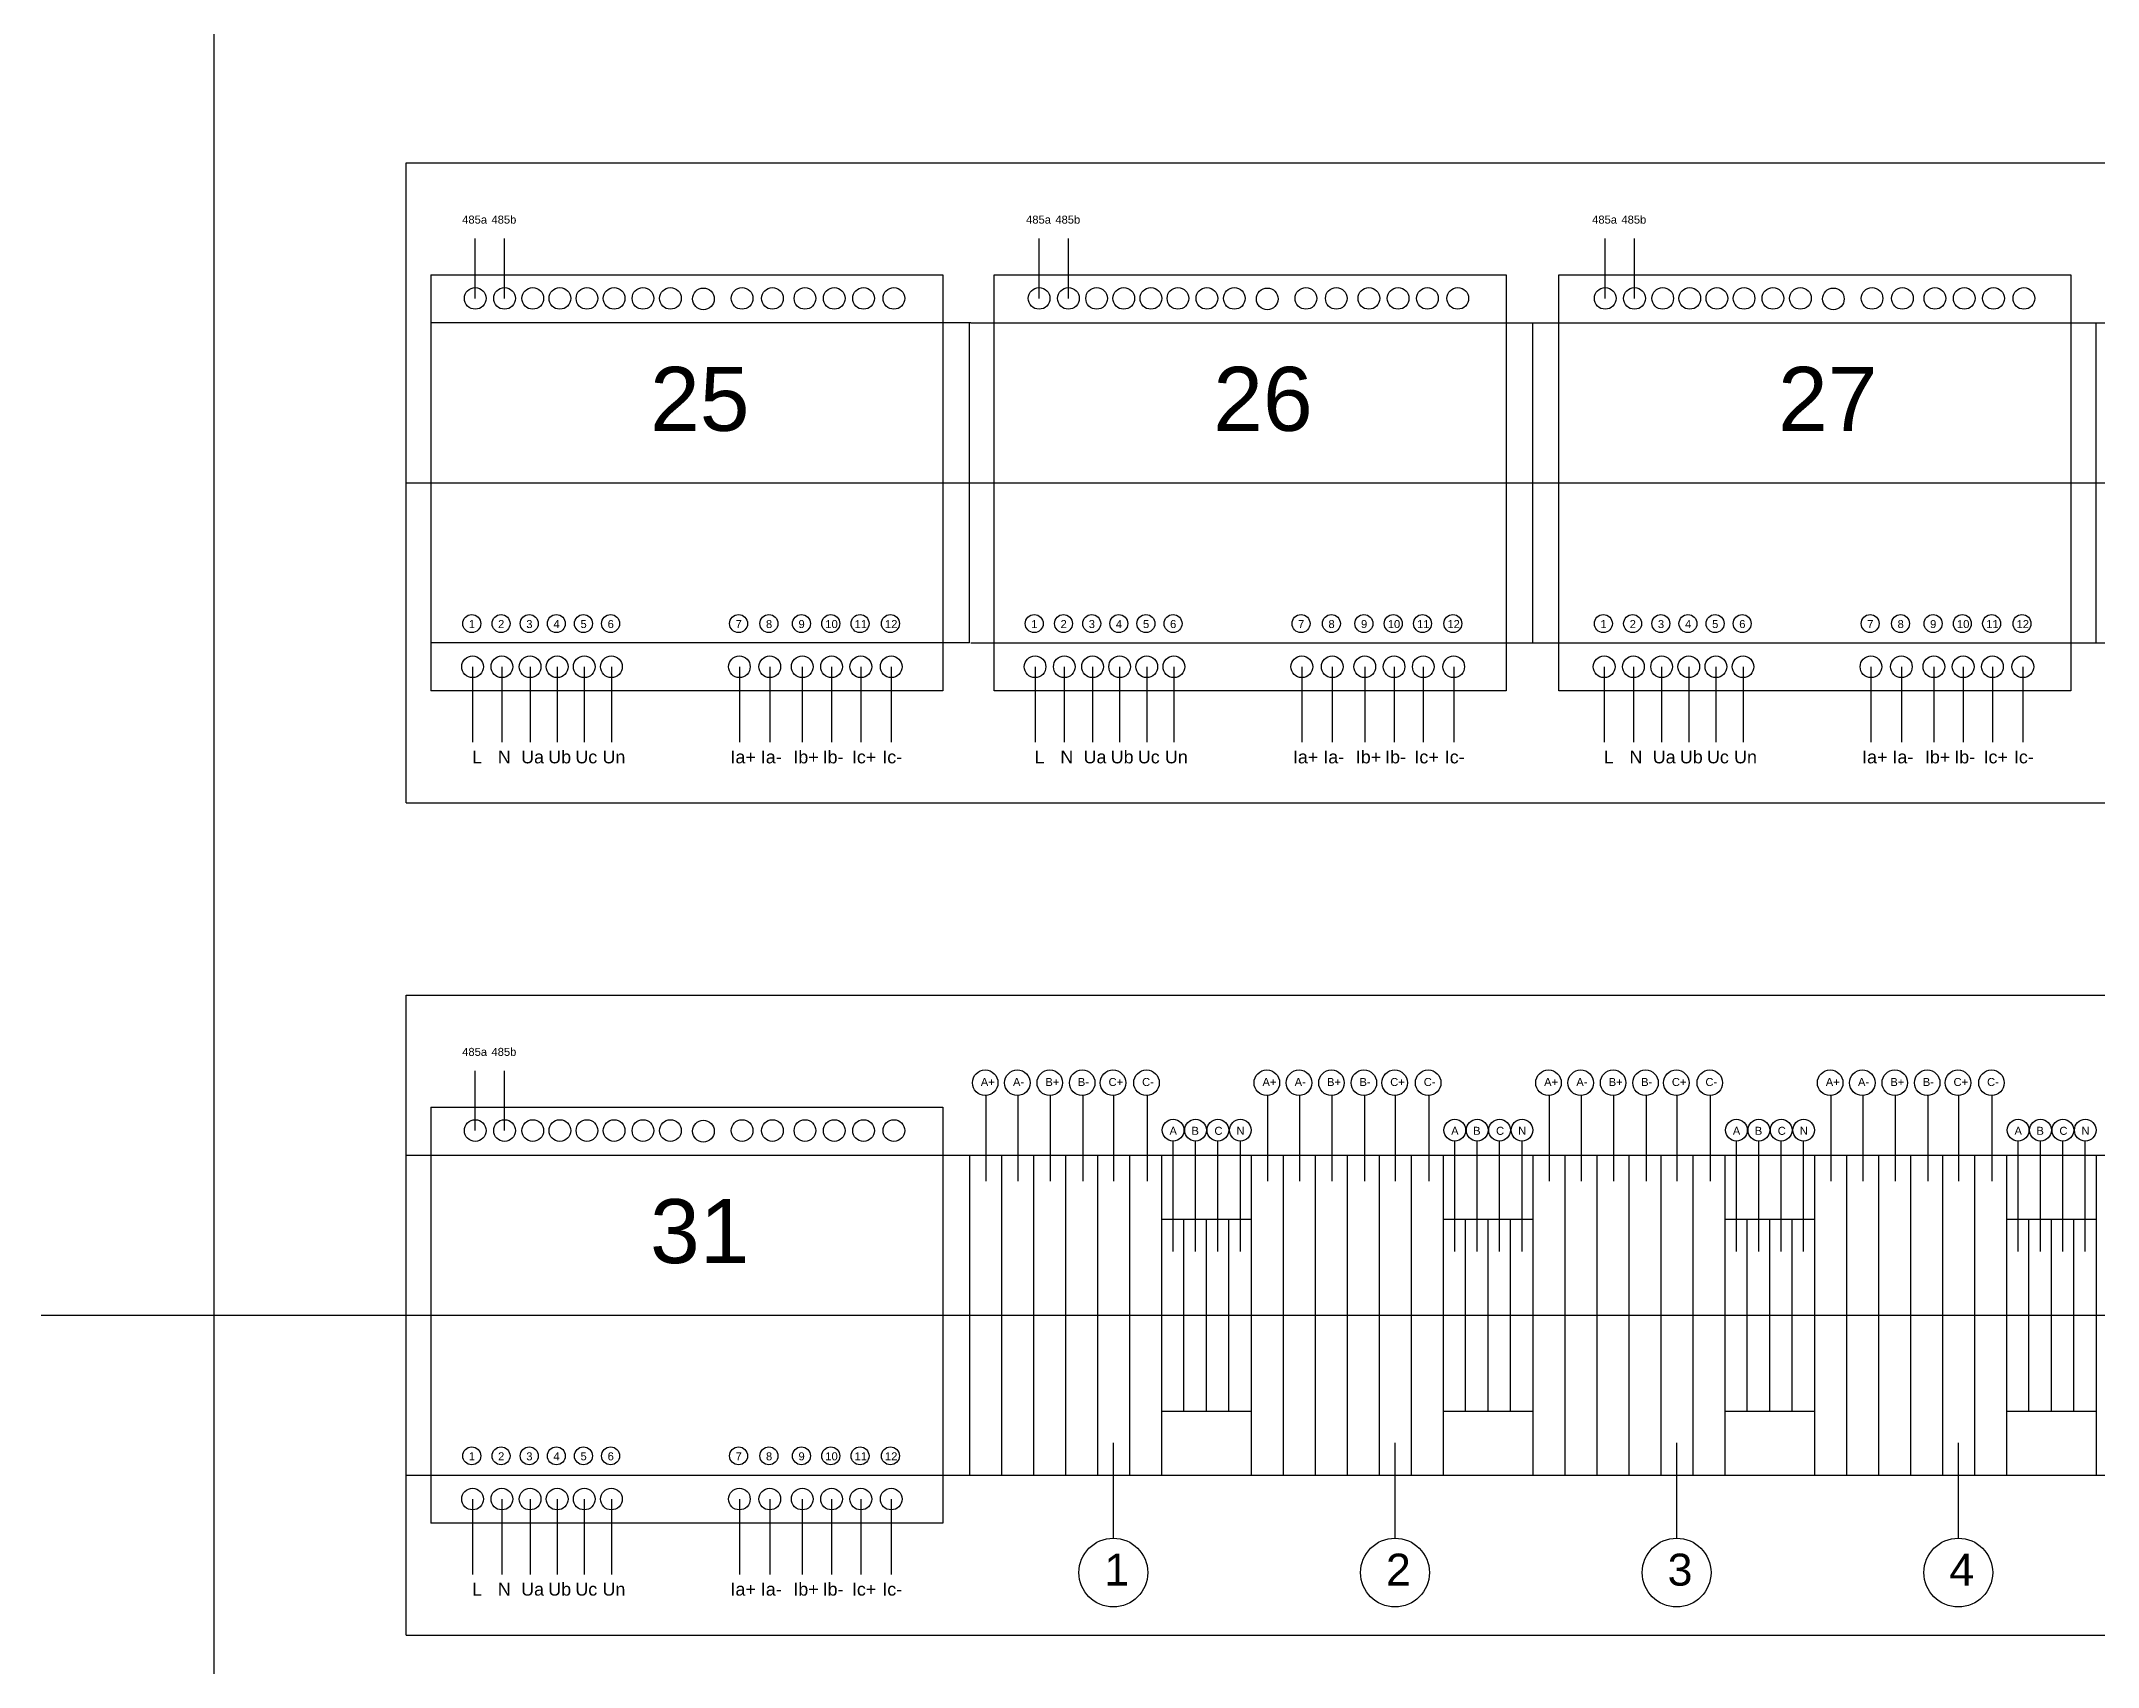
# Model space of a CAD drawing. Header units: millimetres. Extents: x 4250 to 10506, y 600 to 2800.
# Drawn here: x 9164 to 9807, y 1080 to 1588 of the extents above; entities that cross this region are included whole.
import ezdxf

# ---------------------------------------------------------------- set-up
doc = ezdxf.new("R2010")
doc.units = ezdxf.units.MM
doc.styles.get("Standard").update_dxf_attribs({"font": 'arial.ttf'})

msp = doc.modelspace()

# ---------------------------------------------------------------- linework, layer by layer
for p, q in [((9218.16, 599.808), (9218.16, 2799.808)), ((9278.16, 1349.808), (9278.16, 1549.808)), ((9278.16, 1549.808), (10158.16, 1549.808)), ((9299.783, 1507.452), (9299.783, 1526.142)), ((9308.933, 1507.452), (9308.933, 1526.142)), ((9475.962, 1507.452), (9475.962, 1526.142)), ((9485.111, 1507.452), (9485.111, 1526.142)), ((9652.82, 1507.452), (9652.82, 1526.142)), ((9661.969, 1507.452), (9661.969, 1526.142)), ((9285.918, 1514.808), (9445.918, 1514.808)), ((9285.918, 1514.808), (9285.918, 1384.808)), ((9445.918, 1514.808), (9445.918, 1384.808)), ((9461.887, 1384.808), (9461.887, 1514.808)), ((9461.887, 1514.808), (9621.887, 1514.808)), ((9621.887, 1514.808), (9621.887, 1384.808)), ((9638.343, 1384.808), (9638.343, 1514.808)), ((9638.343, 1514.808), (9798.343, 1514.808)), ((9798.343, 1514.808), (9798.343, 1384.808)), ((9454.16, 1399.808), (9454.16, 1499.808)), ((9454.572, 1499.808), (10334.572, 1499.808)), ((9454.572, 1499.808), (10334.572, 1499.808)), ((9630.16, 1399.808), (9630.16, 1499.808)), ((9806.16, 1399.808), (9806.16, 1499.808)), ((9278.16, 1449.808), (10158.16, 1449.808)), ((9454.572, 1399.808), (10334.572, 1399.808)), ((9454.572, 1399.808), (10334.572, 1399.808)), ((9298.943, 1392.362), (9298.943, 1368.782)), ((9308.092, 1392.362), (9308.092, 1368.782)), ((9316.902, 1392.362), (9316.902, 1368.782)), ((9325.374, 1392.362), (9325.374, 1368.782)), ((9333.845, 1392.362), (9333.845, 1368.782)), ((9342.317, 1392.362), (9342.317, 1368.782)), ((9382.302, 1392.362), (9382.302, 1368.782)), ((9391.79, 1392.362), (9391.79, 1368.782)), ((9401.956, 1392.362), (9401.956, 1368.782)), ((9411.105, 1392.362), (9411.105, 1368.782)), ((9420.254, 1392.362), (9420.254, 1368.782)), ((9429.742, 1392.362), (9429.742, 1368.782)), ((9474.677, 1392.362), (9474.677, 1368.782)), ((9483.826, 1392.362), (9483.826, 1368.782)), ((9492.637, 1392.362), (9492.637, 1368.782)), ((9501.108, 1392.362), (9501.108, 1368.782)), ((9509.58, 1392.362), (9509.58, 1368.782)), ((9518.051, 1392.362), (9518.051, 1368.782)), ((9558.036, 1392.362), (9558.036, 1368.782)), ((9567.524, 1392.362), (9567.524, 1368.782)), ((9577.69, 1392.362), (9577.69, 1368.782)), ((9586.839, 1392.362), (9586.839, 1368.782)), ((9595.989, 1392.362), (9595.989, 1368.782)), ((9605.477, 1392.362), (9605.477, 1368.782)), ((9652.496, 1392.362), (9652.496, 1368.782)), ((9661.645, 1392.362), (9661.645, 1368.782)), ((9670.456, 1392.362), (9670.456, 1368.782)), ((9678.927, 1392.362), (9678.927, 1368.782)), ((9687.399, 1392.362), (9687.399, 1368.782)), ((9695.87, 1392.362), (9695.87, 1368.782)), ((9735.855, 1392.362), (9735.855, 1368.782)), ((9745.343, 1392.362), (9745.343, 1368.782)), ((9755.509, 1392.362), (9755.509, 1368.782)), ((9764.658, 1392.362), (9764.658, 1368.782)), ((9773.808, 1392.362), (9773.808, 1368.782)), ((9783.296, 1392.362), (9783.296, 1368.782)), ((9445.918, 1384.808), (9285.918, 1384.808)), ((9621.887, 1384.808), (9461.887, 1384.808)), ((9798.343, 1384.808), (9638.343, 1384.808)), ((9278.16, 1349.808), (10158.16, 1349.808)), ((9278.16, 1089.808), (9278.16, 1289.808)), ((9278.16, 1289.808), (10158.16, 1289.808)), ((9299.783, 1247.452), (9299.783, 1266.142)), ((9308.933, 1247.452), (9308.933, 1266.142)), ((9285.918, 1254.808), (9445.918, 1254.808)), ((9285.918, 1254.808), (9285.918, 1124.808)), ((9445.918, 1254.808), (9445.918, 1124.808)), ((9459.264, 1258.41), (9459.264, 1231.652)), ((9469.324, 1258.41), (9469.324, 1231.652)), ((9479.452, 1258.41), (9479.452, 1231.652)), ((9489.581, 1258.41), (9489.581, 1231.652)), ((9499.184, 1258.41), (9499.184, 1231.652)), ((9509.663, 1258.41), (9509.663, 1231.652)), ((9547.264, 1258.41), (9547.264, 1231.652)), ((9557.324, 1258.41), (9557.324, 1231.652)), ((9567.452, 1258.41), (9567.452, 1231.652)), ((9577.581, 1258.41), (9577.581, 1231.652)), ((9587.184, 1258.41), (9587.184, 1231.652)), ((9597.663, 1258.41), (9597.663, 1231.652)), ((9635.264, 1258.41), (9635.264, 1231.652)), ((9645.324, 1258.41), (9645.324, 1231.652)), ((9655.452, 1258.41), (9655.452, 1231.652)), ((9665.581, 1258.41), (9665.581, 1231.652)), ((9675.184, 1258.41), (9675.184, 1231.652)), ((9685.663, 1258.41), (9685.663, 1231.652)), ((9723.264, 1258.41), (9723.264, 1231.652)), ((9733.324, 1258.41), (9733.324, 1231.652)), ((9743.452, 1258.41), (9743.452, 1231.652)), ((9753.581, 1258.41), (9753.581, 1231.652)), ((9763.184, 1258.41), (9763.184, 1231.652)), ((9773.663, 1258.41), (9773.663, 1231.652)), ((9278.16, 1239.808), (10158.16, 1239.808)), ((9278.16, 1239.808), (10158.16, 1239.808)), ((9464.16, 1239.808), (9464.16, 1139.808)), ((9474.16, 1239.808), (9474.16, 1139.808)), ((9484.16, 1239.808), (9484.16, 1139.808)), ((9494.16, 1239.808), (9494.16, 1139.808)), ((9504.16, 1239.808), (9504.16, 1139.808)), ((9514.16, 1239.808), (9514.16, 1139.808)), ((9552.16, 1239.808), (9552.16, 1139.808)), ((9562.16, 1239.808), (9562.16, 1139.808)), ((9572.16, 1239.808), (9572.16, 1139.808)), ((9582.16, 1239.808), (9582.16, 1139.808)), ((9592.16, 1239.808), (9592.16, 1139.808)), ((9602.16, 1239.808), (9602.16, 1139.808)), ((9640.16, 1239.808), (9640.16, 1139.808)), ((9650.16, 1239.808), (9650.16, 1139.808)), ((9660.16, 1239.808), (9660.16, 1139.808)), ((9670.16, 1239.808), (9670.16, 1139.808)), ((9680.16, 1239.808), (9680.16, 1139.808)), ((9690.16, 1239.808), (9690.16, 1139.808)), ((9728.16, 1239.808), (9728.16, 1139.808)), ((9738.16, 1239.808), (9738.16, 1139.808)), ((9748.16, 1239.808), (9748.16, 1139.808)), ((9758.16, 1239.808), (9758.16, 1139.808)), ((9768.16, 1239.808), (9768.16, 1139.808)), ((9778.16, 1239.808), (9778.16, 1139.808)), ((9778.16, 1239.808), (9778.16, 1139.808)), ((9778.16, 1239.808), (9778.16, 1139.808)), ((9164.149, 1189.808), (10289.554, 1189.808)), ((9278.16, 1139.808), (10158.16, 1139.808)), ((9298.943, 1132.362), (9298.943, 1108.782)), ((9308.092, 1132.362), (9308.092, 1108.782)), ((9316.902, 1132.362), (9316.902, 1108.782)), ((9325.374, 1132.362), (9325.374, 1108.782)), ((9333.845, 1132.362), (9333.845, 1108.782)), ((9342.317, 1132.362), (9342.317, 1108.782)), ((9382.302, 1132.362), (9382.302, 1108.782)), ((9391.79, 1132.362), (9391.79, 1108.782)), ((9401.956, 1132.362), (9401.956, 1108.782)), ((9411.105, 1132.362), (9411.105, 1108.782)), ((9420.254, 1132.362), (9420.254, 1108.782)), ((9429.742, 1132.362), (9429.742, 1108.782)), ((9445.918, 1124.808), (9285.918, 1124.808)), ((9278.16, 1089.808), (10158.16, 1089.808))]:
    msp.add_line(p, q)
at = {"color": 1}
for p, q in [((9454.16, 1239.808), (9454.16, 1139.808)), ((9514.16, 1239.808), (9514.16, 1139.808)), ((9514.16, 1239.808), (9514.16, 1139.808)), ((9542.16, 1239.808), (9542.16, 1139.808)), ((9602.16, 1239.808), (9602.16, 1139.808)), ((9602.16, 1239.808), (9602.16, 1139.808)), ((9630.16, 1239.808), (9630.16, 1139.808)), ((9690.16, 1239.808), (9690.16, 1139.808)), ((9690.16, 1239.808), (9690.16, 1139.808)), ((9718.16, 1239.808), (9718.16, 1139.808)), ((9806.16, 1239.808), (9806.16, 1139.808))]:
    msp.add_line(p, q, dxfattribs=at)
for centre, radius in [((9299.783, 1507.452), 3.389), ((9308.933, 1507.452), 3.389), ((9317.743, 1507.452), 3.389), ((9326.214, 1507.452), 3.389), ((9334.686, 1507.452), 3.389), ((9343.157, 1507.452), 3.389), ((9352.188, 1507.452), 3.389), ((9360.766, 1507.452), 3.389), ((9371.059, 1507.28), 3.389), ((9383.143, 1507.452), 3.389), ((9392.631, 1507.452), 3.389), ((9402.796, 1507.452), 3.389), ((9411.946, 1507.452), 3.389), ((9421.095, 1507.452), 3.389), ((9430.583, 1507.452), 3.389), ((9475.962, 1507.452), 3.389), ((9485.111, 1507.452), 3.389), ((9493.922, 1507.452), 3.389), ((9502.393, 1507.452), 3.389), ((9510.865, 1507.452), 3.389), ((9519.336, 1507.452), 3.389), ((9528.367, 1507.452), 3.389), ((9536.945, 1507.452), 3.389), ((9547.238, 1507.28), 3.389), ((9559.322, 1507.452), 3.389), ((9568.81, 1507.452), 3.389), ((9578.975, 1507.452), 3.389), ((9588.125, 1507.452), 3.389), ((9597.274, 1507.452), 3.389), ((9606.762, 1507.452), 3.389), ((9652.82, 1507.452), 3.389), ((9661.969, 1507.452), 3.389), ((9670.779, 1507.452), 3.389), ((9679.251, 1507.452), 3.389), ((9687.722, 1507.452), 3.389), ((9696.194, 1507.452), 3.389), ((9705.225, 1507.452), 3.389), ((9713.802, 1507.452), 3.389), ((9724.095, 1507.28), 3.389), ((9736.179, 1507.452), 3.389), ((9745.667, 1507.452), 3.389), ((9755.833, 1507.452), 3.389), ((9764.982, 1507.452), 3.389), ((9774.131, 1507.452), 3.389), ((9783.619, 1507.452), 3.389), ((9298.685, 1405.846), 2.807), ((9307.834, 1405.846), 2.807), ((9316.645, 1405.846), 2.807), ((9325.116, 1405.846), 2.807), ((9333.588, 1405.846), 2.807), ((9342.059, 1405.846), 2.807), ((9382.045, 1405.846), 2.807), ((9391.533, 1405.846), 2.807), ((9401.698, 1405.846), 2.807), ((9410.848, 1405.846), 2.807), ((9419.997, 1405.846), 2.807), ((9429.485, 1405.846), 2.807), ((9474.42, 1405.846), 2.807), ((9483.569, 1405.846), 2.807), ((9492.379, 1405.846), 2.807), ((9500.851, 1405.846), 2.807), ((9509.322, 1405.846), 2.807), ((9517.794, 1405.846), 2.807), ((9557.779, 1405.846), 2.807), ((9567.267, 1405.846), 2.807), ((9577.433, 1405.846), 2.807), ((9586.582, 1405.846), 2.807), ((9595.731, 1405.846), 2.807), ((9605.219, 1405.846), 2.807), ((9652.239, 1405.846), 2.807), ((9661.388, 1405.846), 2.807), ((9670.198, 1405.846), 2.807), ((9678.67, 1405.846), 2.807), ((9687.141, 1405.846), 2.807), ((9695.613, 1405.846), 2.807), ((9735.598, 1405.846), 2.807), ((9745.086, 1405.846), 2.807), ((9755.252, 1405.846), 2.807), ((9764.401, 1405.846), 2.807), ((9773.55, 1405.846), 2.807), ((9783.038, 1405.846), 2.807), ((9298.943, 1392.362), 3.389), ((9308.092, 1392.362), 3.389), ((9316.902, 1392.362), 3.389), ((9325.374, 1392.362), 3.389), ((9333.845, 1392.362), 3.389), ((9342.317, 1392.362), 3.389), ((9382.302, 1392.362), 3.389), ((9391.79, 1392.362), 3.389), ((9401.956, 1392.362), 3.389), ((9411.105, 1392.362), 3.389), ((9420.254, 1392.362), 3.389), ((9429.742, 1392.362), 3.389), ((9474.677, 1392.362), 3.389), ((9483.826, 1392.362), 3.389), ((9492.637, 1392.362), 3.389), ((9501.108, 1392.362), 3.389), ((9509.58, 1392.362), 3.389), ((9518.051, 1392.362), 3.389), ((9558.036, 1392.362), 3.389), ((9567.524, 1392.362), 3.389), ((9577.69, 1392.362), 3.389), ((9586.839, 1392.362), 3.389), ((9595.989, 1392.362), 3.389), ((9605.477, 1392.362), 3.389), ((9652.496, 1392.362), 3.389), ((9661.645, 1392.362), 3.389), ((9670.456, 1392.362), 3.389), ((9678.927, 1392.362), 3.389), ((9687.399, 1392.362), 3.389), ((9695.87, 1392.362), 3.389), ((9735.855, 1392.362), 3.389), ((9745.343, 1392.362), 3.389), ((9755.509, 1392.362), 3.389), ((9764.658, 1392.362), 3.389), ((9773.808, 1392.362), 3.389), ((9783.296, 1392.362), 3.389), ((9459.103, 1262.401), 3.991), ((9469.163, 1262.401), 3.991), ((9479.291, 1262.401), 3.991), ((9489.42, 1262.401), 3.991), ((9499.023, 1262.401), 3.991), ((9509.502, 1262.401), 3.991), ((9547.103, 1262.401), 3.991), ((9557.163, 1262.401), 3.991), ((9567.291, 1262.401), 3.991), ((9577.42, 1262.401), 3.991), ((9587.023, 1262.401), 3.991), ((9597.502, 1262.401), 3.991), ((9635.103, 1262.401), 3.991), ((9645.163, 1262.401), 3.991), ((9655.291, 1262.401), 3.991), ((9665.42, 1262.401), 3.991), ((9675.023, 1262.401), 3.991), ((9685.502, 1262.401), 3.991), ((9723.103, 1262.401), 3.991), ((9733.163, 1262.401), 3.991), ((9743.291, 1262.401), 3.991), ((9753.42, 1262.401), 3.991), ((9763.023, 1262.401), 3.991), ((9773.502, 1262.401), 3.991), ((9299.783, 1247.452), 3.389), ((9308.933, 1247.452), 3.389), ((9317.743, 1247.452), 3.389), ((9326.214, 1247.452), 3.389), ((9334.686, 1247.452), 3.389), ((9343.157, 1247.452), 3.389), ((9352.188, 1247.452), 3.389), ((9360.766, 1247.452), 3.389), ((9371.059, 1247.28), 3.389), ((9383.143, 1247.452), 3.389), ((9392.631, 1247.452), 3.389), ((9402.796, 1247.452), 3.389), ((9411.946, 1247.452), 3.389), ((9421.095, 1247.452), 3.389), ((9430.583, 1247.452), 3.389), ((9298.685, 1145.846), 2.807), ((9307.834, 1145.846), 2.807), ((9316.645, 1145.846), 2.807), ((9325.116, 1145.846), 2.807), ((9333.588, 1145.846), 2.807), ((9342.059, 1145.846), 2.807), ((9382.045, 1145.846), 2.807), ((9391.533, 1145.846), 2.807), ((9401.698, 1145.846), 2.807), ((9410.848, 1145.846), 2.807), ((9419.997, 1145.846), 2.807), ((9429.485, 1145.846), 2.807), ((9298.943, 1132.362), 3.389), ((9308.092, 1132.362), 3.389), ((9316.902, 1132.362), 3.389), ((9325.374, 1132.362), 3.389), ((9333.845, 1132.362), 3.389), ((9342.317, 1132.362), 3.389), ((9382.302, 1132.362), 3.389), ((9391.79, 1132.362), 3.389), ((9401.956, 1132.362), 3.389), ((9411.105, 1132.362), 3.389), ((9420.254, 1132.362), 3.389), ((9429.742, 1132.362), 3.389)]:
    msp.add_circle(centre, radius)
at = {"layer": 'Defpoints'}
for p, q in [((9454.572, 1499.808), (9285.918, 1499.808)), ((9454.16, 1399.808), (9285.918, 1399.808)), ((9517.822, 1209.651), (9517.822, 1244.208)), ((9524.822, 1209.651), (9524.822, 1244.208)), ((9531.822, 1209.651), (9531.822, 1244.208)), ((9538.822, 1209.651), (9538.822, 1244.208)), ((9605.822, 1209.651), (9605.822, 1244.208)), ((9612.822, 1209.651), (9612.822, 1244.208)), ((9619.822, 1209.651), (9619.822, 1244.208)), ((9626.822, 1209.651), (9626.822, 1244.208)), ((9693.822, 1209.651), (9693.822, 1244.208)), ((9700.822, 1209.651), (9700.822, 1244.208)), ((9707.822, 1209.651), (9707.822, 1244.208)), ((9714.822, 1209.651), (9714.822, 1244.208)), ((9781.822, 1209.651), (9781.822, 1244.208)), ((9788.822, 1209.651), (9788.822, 1244.208)), ((9795.822, 1209.651), (9795.822, 1244.208)), ((9802.822, 1209.651), (9802.822, 1244.208)), ((9454.16, 1219.808), (9454.16, 1159.808)), ((9514.16, 1219.808), (9542.16, 1219.808)), ((9521.16, 1159.808), (9521.16, 1219.808)), ((9528.16, 1219.808), (9528.16, 1159.808)), ((9535.16, 1219.808), (9535.16, 1159.808)), ((9542.16, 1219.808), (9542.16, 1159.808)), ((9602.16, 1219.808), (9630.16, 1219.808)), ((9609.16, 1159.808), (9609.16, 1219.808)), ((9616.16, 1219.808), (9616.16, 1159.808)), ((9623.16, 1219.808), (9623.16, 1159.808)), ((9630.16, 1219.808), (9630.16, 1159.808)), ((9690.16, 1219.808), (9718.16, 1219.808)), ((9697.16, 1159.808), (9697.16, 1219.808)), ((9704.16, 1219.808), (9704.16, 1159.808)), ((9711.16, 1219.808), (9711.16, 1159.808)), ((9718.16, 1219.808), (9718.16, 1159.808)), ((9778.16, 1219.808), (9806.16, 1219.808)), ((9785.16, 1159.808), (9785.16, 1219.808)), ((9792.16, 1219.808), (9792.16, 1159.808)), ((9799.16, 1219.808), (9799.16, 1159.808)), ((9806.16, 1219.808), (9806.16, 1159.808)), ((9514.16, 1159.808), (9542.16, 1159.808)), ((9602.16, 1159.808), (9630.16, 1159.808)), ((9690.16, 1159.808), (9718.16, 1159.808)), ((9778.16, 1159.808), (9806.16, 1159.808)), ((9499.13, 1149.922), (9499.13, 1120.134)), ((9587.13, 1149.922), (9587.13, 1120.134)), ((9675.13, 1149.922), (9675.13, 1120.134)), ((9763.13, 1149.922), (9763.13, 1120.134))]:
    msp.add_line(p, q, dxfattribs=at)
for centre, radius in [((9517.822, 1247.596), 3.388), ((9524.822, 1247.596), 3.388), ((9531.822, 1247.596), 3.388), ((9538.822, 1247.596), 3.388), ((9605.822, 1247.596), 3.388), ((9612.822, 1247.596), 3.388), ((9619.822, 1247.596), 3.388), ((9626.822, 1247.596), 3.388), ((9693.822, 1247.596), 3.388), ((9700.822, 1247.596), 3.388), ((9707.822, 1247.596), 3.388), ((9714.822, 1247.596), 3.388), ((9781.822, 1247.596), 3.388), ((9788.822, 1247.596), 3.388), ((9795.822, 1247.596), 3.388), ((9802.822, 1247.596), 3.388), ((9499.13, 1109.382), 10.752), ((9587.13, 1109.382), 10.752), ((9675.13, 1109.382), 10.752), ((9763.13, 1109.382), 10.752)]:
    msp.add_circle(centre, radius, dxfattribs=at)

# ---------------------------------------------------------------- texts
at = {"attachment_point": 1}
for s, width, insert, char_height in [('485a', 6.08527, (9295.7, 1533.305), 2.5), ('485b', 6.08527, (9304.85, 1533.305), 2.5), ('485a', 6.08527, (9471.879, 1533.305), 2.5), ('485b', 6.08527, (9481.028, 1533.305), 2.5), ('485a', 6.08527, (9648.737, 1533.305), 2.5), ('485b', 6.08527, (9657.886, 1533.305), 2.5), ('25', 33.94934, (9354.39, 1486.051), 20), ('26', 33.94934, (9530.359, 1486.051), 20), ('27', 33.94934, (9706.814, 1486.051), 20), ('1', 3.30507, (9297.767, 1406.954), 2.5), ('2', 3.30507, (9306.916, 1406.954), 2.5), ('3', 3.30507, (9315.726, 1406.954), 2.5), ('4', 3.30507, (9324.198, 1406.954), 2.5), ('5', 3.30507, (9332.669, 1406.954), 2.5), ('6', 3.30507, (9341.141, 1406.954), 2.5), ('7', 3.30507, (9381.126, 1406.954), 2.5), ('8', 3.30507, (9390.614, 1406.954), 2.5), ('9', 3.30507, (9400.78, 1406.954), 2.5), ('10', 3.30507, (9409.152, 1406.954), 2.5), ('11', 3.30507, (9418.302, 1406.954), 2.5), ('12', 3.30507, (9427.79, 1406.954), 2.5), ('1', 3.30507, (9473.501, 1406.954), 2.5), ('2', 3.30507, (9482.65, 1406.954), 2.5), ('3', 3.30507, (9491.46, 1406.954), 2.5), ('4', 3.30507, (9499.932, 1406.954), 2.5), ('5', 3.30507, (9508.403, 1406.954), 2.5), ('6', 3.30507, (9516.875, 1406.954), 2.5), ('7', 3.30507, (9556.86, 1406.954), 2.5), ('8', 3.30507, (9566.348, 1406.954), 2.5), ('9', 3.30507, (9576.514, 1406.954), 2.5), ('10', 3.30507, (9584.887, 1406.954), 2.5), ('11', 3.30507, (9594.036, 1406.954), 2.5), ('12', 3.30507, (9603.524, 1406.954), 2.5), ('1', 3.30507, (9651.32, 1406.954), 2.5), ('2', 3.30507, (9660.469, 1406.954), 2.5), ('3', 3.30507, (9669.279, 1406.954), 2.5), ('4', 3.30507, (9677.751, 1406.954), 2.5), ('5', 3.30507, (9686.222, 1406.954), 2.5), ('6', 3.30507, (9694.694, 1406.954), 2.5), ('7', 3.30507, (9734.679, 1406.954), 2.5), ('8', 3.30507, (9744.167, 1406.954), 2.5), ('9', 3.30507, (9754.333, 1406.954), 2.5), ('10', 3.30507, (9762.706, 1406.954), 2.5), ('11', 3.30507, (9771.855, 1406.954), 2.5), ('12', 3.30507, (9781.343, 1406.954), 2.5), ('L', 6.08527, (9298.802, 1366.183), 4), ('N', 6.08527, (9306.85, 1366.183), 4), ('Ua', 6.08527, (9314.119, 1366.183), 4), ('Ub', 6.08527, (9322.59, 1366.183), 4), ('Uc', 6.08527, (9331.062, 1366.183), 4), ('Un', 6.08527, (9339.533, 1366.183), 4), ('Ia+', 6.08527, (9379.519, 1366.183), 4), ('Ia-', 6.08527, (9389.007, 1366.183), 4), ('Ib+', 6.08527, (9399.172, 1366.183), 4), ('Ib-', 6.08527, (9408.322, 1366.183), 4), ('Ic+', 6.08527, (9417.471, 1366.183), 4), ('Ic-', 6.08527, (9426.959, 1366.183), 4), ('L', 6.08527, (9474.536, 1366.183), 4), ('N', 6.08527, (9482.584, 1366.183), 4), ('Ua', 6.08527, (9489.853, 1366.183), 4), ('Ub', 6.08527, (9498.325, 1366.183), 4), ('Uc', 6.08527, (9506.796, 1366.183), 4), ('Un', 6.08527, (9515.268, 1366.183), 4), ('Ia+', 6.08527, (9555.253, 1366.183), 4), ('Ia-', 6.08527, (9564.741, 1366.183), 4), ('Ib+', 6.08527, (9574.907, 1366.183), 4), ('Ib-', 6.08527, (9584.056, 1366.183), 4), ('Ic+', 6.08527, (9593.205, 1366.183), 4), ('Ic-', 6.08527, (9602.693, 1366.183), 4), ('L', 6.08527, (9652.355, 1366.183), 4), ('N', 6.08527, (9660.403, 1366.183), 4), ('Ua', 6.08527, (9667.672, 1366.183), 4), ('Ub', 6.08527, (9676.144, 1366.183), 4), ('Uc', 6.08527, (9684.615, 1366.183), 4), ('Un', 6.08527, (9693.087, 1366.183), 4), ('Ia+', 6.08527, (9733.072, 1366.183), 4), ('Ia-', 6.08527, (9742.56, 1366.183), 4), ('Ib+', 6.08527, (9752.726, 1366.183), 4), ('Ib-', 6.08527, (9761.875, 1366.183), 4), ('Ic+', 6.08527, (9771.024, 1366.183), 4), ('Ic-', 6.08527, (9780.512, 1366.183), 4), ('485a', 6.08527, (9295.7, 1273.305), 2.5), ('485b', 6.08527, (9304.85, 1273.305), 2.5), ('A+', 7.77997, (9457.728, 1263.887), 2.5), ('A-', 7.77997, (9467.788, 1263.887), 2.5), ('B+', 7.77997, (9477.916, 1263.887), 2.5), ('B-', 7.77997, (9488.045, 1263.887), 2.5), ('C+', 7.77997, (9497.648, 1263.887), 2.5), ('C-', 7.77997, (9508.127, 1263.887), 2.5), ('A+', 7.77997, (9545.728, 1263.887), 2.5), ('A-', 7.77997, (9555.788, 1263.887), 2.5), ('B+', 7.77997, (9565.916, 1263.887), 2.5), ('B-', 7.77997, (9576.045, 1263.887), 2.5), ('C+', 7.77997, (9585.648, 1263.887), 2.5), ('C-', 7.77997, (9596.127, 1263.887), 2.5), ('A+', 7.77997, (9633.728, 1263.887), 2.5), ('A-', 7.77997, (9643.788, 1263.887), 2.5), ('B+', 7.77997, (9653.916, 1263.887), 2.5), ('B-', 7.77997, (9664.045, 1263.887), 2.5), ('C+', 7.77997, (9673.648, 1263.887), 2.5), ('C-', 7.77997, (9684.127, 1263.887), 2.5), ('A+', 7.77997, (9721.728, 1263.887), 2.5), ('A-', 7.77997, (9731.788, 1263.887), 2.5), ('B+', 7.77997, (9741.916, 1263.887), 2.5), ('B-', 7.77997, (9752.045, 1263.887), 2.5), ('C+', 7.77997, (9761.648, 1263.887), 2.5), ('C-', 7.77997, (9772.127, 1263.887), 2.5), ('31', 33.94934, (9354.39, 1226.051), 20), ('1', 3.30507, (9297.767, 1146.954), 2.5), ('2', 3.30507, (9306.916, 1146.954), 2.5), ('3', 3.30507, (9315.726, 1146.954), 2.5), ('4', 3.30507, (9324.198, 1146.954), 2.5), ('5', 3.30507, (9332.669, 1146.954), 2.5), ('6', 3.30507, (9341.141, 1146.954), 2.5), ('7', 3.30507, (9381.126, 1146.954), 2.5), ('8', 3.30507, (9390.614, 1146.954), 2.5), ('9', 3.30507, (9400.78, 1146.954), 2.5), ('10', 3.30507, (9409.152, 1146.954), 2.5), ('11', 3.30507, (9418.302, 1146.954), 2.5), ('12', 3.30507, (9427.79, 1146.954), 2.5), ('L', 6.08527, (9298.802, 1106.183), 4), ('N', 6.08527, (9306.85, 1106.183), 4), ('Ua', 6.08527, (9314.119, 1106.183), 4), ('Ub', 6.08527, (9322.59, 1106.183), 4), ('Uc', 6.08527, (9331.062, 1106.183), 4), ('Un', 6.08527, (9339.533, 1106.183), 4), ('Ia+', 6.08527, (9379.519, 1106.183), 4), ('Ia-', 6.08527, (9389.007, 1106.183), 4), ('Ib+', 6.08527, (9399.172, 1106.183), 4), ('Ib-', 6.08527, (9408.322, 1106.183), 4), ('Ic+', 6.08527, (9417.471, 1106.183), 4), ('Ic-', 6.08527, (9426.959, 1106.183), 4)]:
    msp.add_mtext_dynamic_manual_height_columns(s, width=width, gutter_width=12.5, heights=[0], dxfattribs=dict(at, insert=insert, char_height=char_height))
at = {"layer": 'Defpoints', "attachment_point": 1}
for s, width, insert, char_height in [('A', 5.05879, (9516.69, 1248.638), 2.5), ('B', 5.05879, (9523.545, 1248.638), 2.5), ('C', 5.05879, (9530.723, 1248.638), 2.5), ('N', 5.05879, (9537.624, 1248.638), 2.5), ('A', 5.05879, (9604.69, 1248.638), 2.5), ('B', 5.05879, (9611.545, 1248.638), 2.5), ('C', 5.05879, (9618.723, 1248.638), 2.5), ('N', 5.05879, (9625.624, 1248.638), 2.5), ('A', 5.05879, (9692.69, 1248.638), 2.5), ('B', 5.05879, (9699.545, 1248.638), 2.5), ('C', 5.05879, (9706.723, 1248.638), 2.5), ('N', 5.05879, (9713.624, 1248.638), 2.5), ('A', 5.05879, (9780.69, 1248.638), 2.5), ('B', 5.05879, (9787.545, 1248.638), 2.5), ('C', 5.05879, (9794.723, 1248.638), 2.5), ('N', 5.05879, (9801.624, 1248.638), 2.5), ('1', 13.87061, (9496.319, 1115.302), 10), ('2', 13.87061, (9584.319, 1115.302), 10), ('3', 13.87061, (9672.319, 1115.302), 10), ('4', 13.87061, (9760.319, 1115.302), 10)]:
    msp.add_mtext_dynamic_manual_height_columns(s, width=width, gutter_width=12.5, heights=[0], dxfattribs=dict(at, insert=insert, char_height=char_height))

doc.saveas('drawing.dxf')
